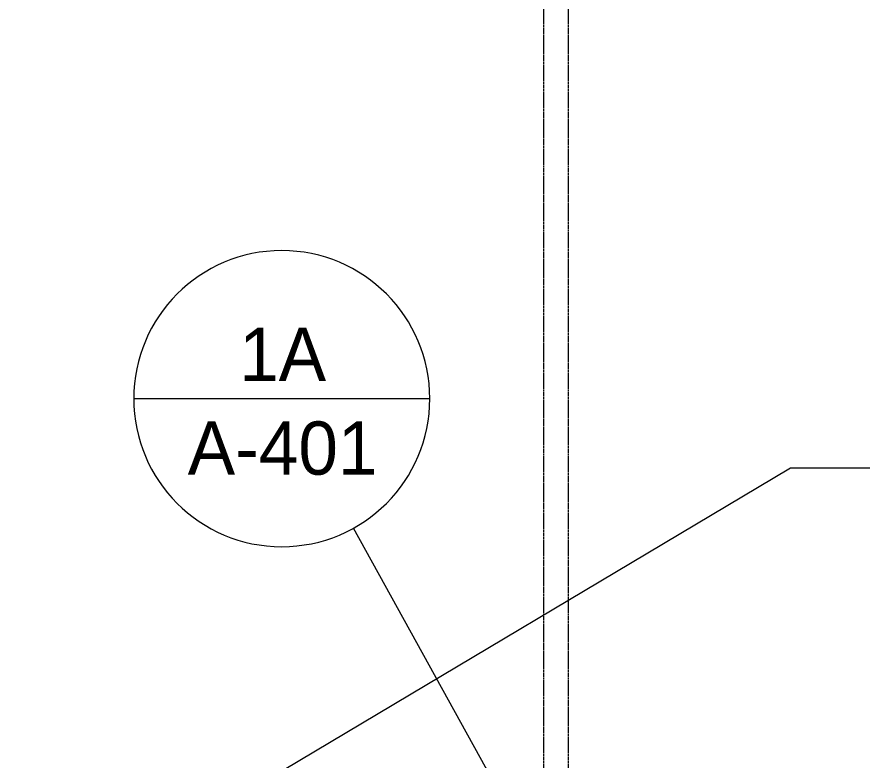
# Model space of a CAD drawing. Header units: inches. Extents: x 21386 to 98862, y -290 to 853.
# Drawn here: x 39664.4 to 39938.4, y 267.7 to 508.6 of the extents above; entities that cross this region are included whole.
import ezdxf

# ---------------------------------------------------------------- set-up
doc = ezdxf.new("R2010")
doc.units = ezdxf.units.IN
doc.header["$MEASUREMENT"] = 0
doc.linetypes.add('Grid Line 1_2_', pattern=[0.875, 0.5, -0.125, 0.125, -0.125])
for name, color, linetype, lineweight in [('A-ANNO-IDEN', 131, 'Continuous', 9), ('A-ANNO-SYMB', 150, 'Continuous', 9), ('S-GRID', 1, 'Continuous', 9)]:
    doc.layers.add(name, color=color, linetype=linetype, lineweight=lineweight)
doc.styles.add('Century Gothic', font='GOTHIC.TTF', dxfattribs={"height": 17.245342})

# ---------------------------------------------------------------- blocks, each defined once
blk = doc.blocks.new('Section - Callout Head-19020-Building Section - East_West looking South')
at = {"layer": 'A-ANNO-SYMB'}
blk.add_line((-22202.56, 384.87), (-22106.56, 384.87), dxfattribs=at)
for start, end in [(0, 180), (180, 360)]:
    blk.add_arc((-22154.56, 384.87), 48, start, end, dxfattribs=at)

msp = doc.modelspace()

# ---------------------------------------------------------------- linework, layer by layer
at = {"layer": 'A-ANNO-IDEN', "color": 153}
for p, q in [((39664.41, 213.1), (39915.2, 362.45)), ((39915.2, 362.45), (39945.39, 362.45))]:
    msp.add_line(p, q, dxfattribs=at)
at = {"layer": 'A-ANNO-SYMB'}
msp.add_line((39820.12, 258.52), (39773.5, 342.86), dxfattribs=at)
at = {"layer": 'S-GRID', "linetype": 'Grid Line 1_2_'}
for p, q in [((39835.21, -107.86), (39835.21, 671.89)), ((39843.21, -107.86), (39843.21, 671.89))]:
    msp.add_line(p, q, dxfattribs=at)

# ---------------------------------------------------------------- block references
at = {"layer": 'A-ANNO-SYMB'}
msp.add_blockref('Section - Callout Head-19020-Building Section - East_West looking South', (61904.85, 0), dxfattribs=at)

# ---------------------------------------------------------------- texts
at = {"layer": 'A-ANNO-SYMB', "char_height": 17.245, "attachment_point": 2, "line_spacing_factor": 0.984117, "style": 'Century Gothic'}
for s, insert, width in [('1A', (39750.56, 407.85), 36.936), ('A-401', (39750.56, 377.47), 77.76)]:
    msp.add_mtext(s, dxfattribs=dict(at, insert=insert, width=width))

doc.saveas('drawing.dxf')
